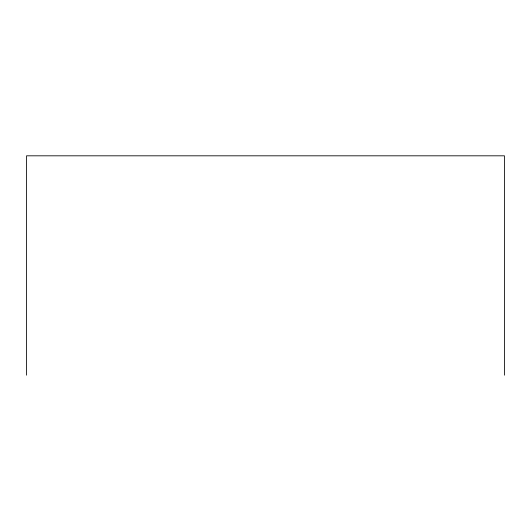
<?xml version="1.0" encoding="UTF-8"?>
<svg xmlns="http://www.w3.org/2000/svg" width="531" height="531" viewBox="0 0 531 531"><rect width="100%" height="100%" fill="white"/><g stroke="black" fill="none" stroke-linecap="round" stroke-linejoin="round"><path stroke-width="0.8" d="M504.45 375.185L504.45 155.815L26.55 155.815L26.55 375.185"/></g></svg>
